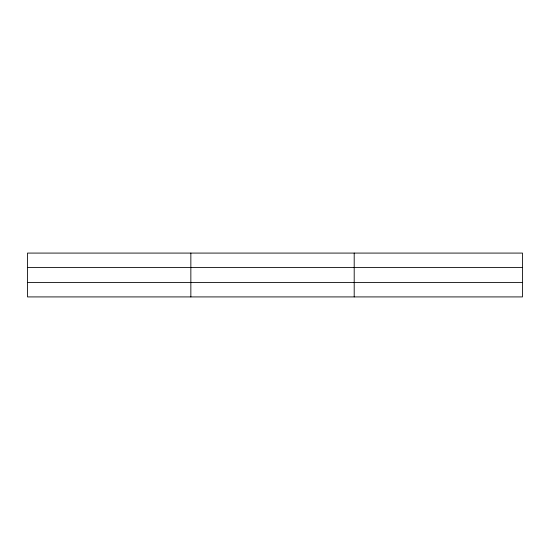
<?xml version="1.0" encoding="UTF-8"?>
<svg xmlns="http://www.w3.org/2000/svg" width="550" height="550" viewBox="0 0 550 550"><rect width="100%" height="100%" fill="white"/><g stroke="black" fill="none" stroke-linecap="round" stroke-linejoin="round"><path stroke-width="0.82" d="M190.85 253.083L190.85 296.918M354.2 253.083L354.2 296.918M522.5 267.548L522.5 253.083L27.5 253.083L27.5 296.918L522.5 296.918L522.5 267.548L27.5 267.548M27.5 282.452L522.5 282.452"/></g></svg>
